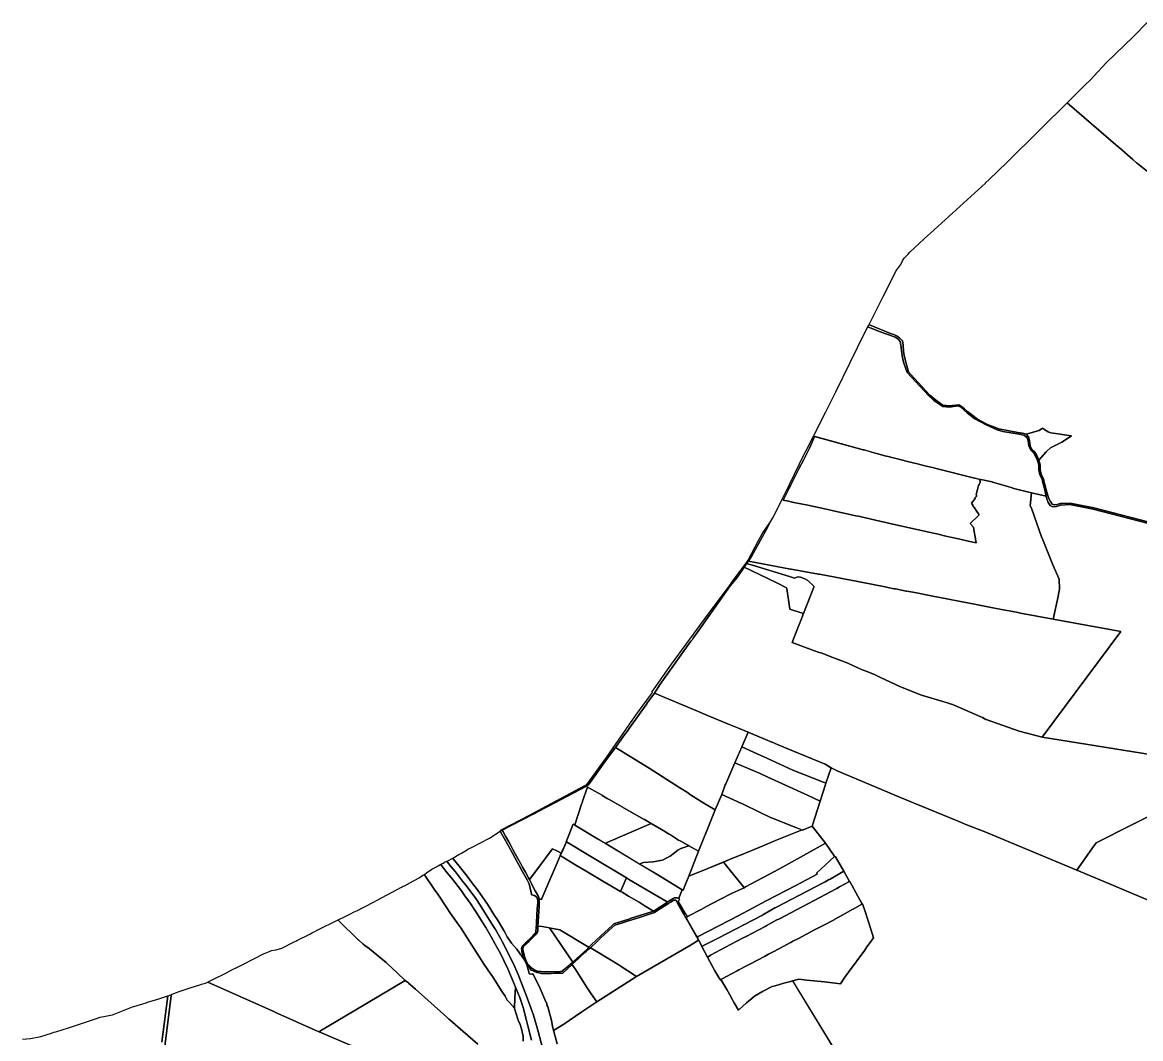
# Model space of a CAD drawing. Header units: metres. Extents: x 3 to 1005126, y 39 to 4383651.
# Drawn here: x 479099 to 482276, y 4372733 to 4375619 of the extents above; entities that cross this region are included whole.
import ezdxf

# ---------------------------------------------------------------- set-up
doc = ezdxf.new("R2010")
doc.units = ezdxf.units.M
doc.header["$MEASUREMENT"] = 0
doc.layers.add('TM_Llucmajor', color=7, linetype='Continuous')

msp = doc.modelspace()

# ---------------------------------------------------------------- linework, layer by layer
at = {"layer": 'TM_Llucmajor', "linetype": 'Continuous', "flags": 128}
for points in [[(482310.5, 4375184.8), (482267.8, 4375218.3), (482267.1, 4375218.8), (482265, 4375220.5), (482254, 4375230), (482215.2, 4375263.6), (482212.4, 4375266), (482067.9, 4375391.2), (482067.9, 4375391.2), (482067.8, 4375391.2), (482097.9, 4375421.1), (482108.8, 4375431.7), (482120.2, 4375442.8), (482132.1, 4375454.7), (482135.7, 4375458.3), (482143.7, 4375466.4), (482178.7, 4375504.9), (482255.8, 4375579.5), (482295.3, 4375619.4)], [(482326.4, 4374192.9), (482143.1, 4374240.3), (482085.5, 4374251.7), (482085, 4374251.8), (482075.8, 4374253.7), (482050.9, 4374252.5), (482047.8, 4374252.3), (482039, 4374249.8), (482030.8, 4374248.6), (482025, 4374251), (482020.2, 4374258), (482014.7, 4374268.5), (482006.3, 4374298.6), (482005.8, 4374300.4), (482002.3, 4374312.3), (482000.1, 4374323.2), (481993.5, 4374335.7), (481990.9, 4374349), (481991.4, 4374362.7), (481987.2, 4374375.9), (482008.1, 4374399.2), (482009.4, 4374400.6), (482009.6, 4374400.9), (482019.9, 4374411), (482052.2, 4374426.5), (482079.7, 4374444.5), (482021.6, 4374453.3), (482019.8, 4374453.9), (482018.9, 4374454.3), (482015.9, 4374455.4), (482014.1, 4374456.4), (481996.7, 4374466.4), (481994.5, 4374464.9), (481988.1, 4374460.4), (481951.2, 4374449.2), (481940.6, 4374452.5), (481940.4, 4374452.5), (481927.2, 4374454.8), (481903, 4374459.1), (481873.5, 4374464.4), (481841.4, 4374476.9), (481813.3, 4374492.6), (481808.9, 4374495.1), (481791.9, 4374508.6), (481785.9, 4374513.5), (481776.3, 4374521.3), (481775.5, 4374522), (481767.8, 4374528.6), (481759.6, 4374533.2), (481732.9, 4374530.3), (481714.7, 4374531.9), (481693.2, 4374546.8), (481677, 4374560.3), (481633.9, 4374607.5), (481632.7, 4374608.9), (481617, 4374626.4), (481614, 4374637.2), (481609.4, 4374653.7), (481608.8, 4374656), (481608.1, 4374658.7), (481604.2, 4374673.4), (481604.2, 4374673.5), (481603.1, 4374685.4), (481601.5, 4374701.8), (481601.5, 4374702.5), (481601.4, 4374703), (481600, 4374714.8), (481591.5, 4374722.9), (481582.8, 4374729), (481574.8, 4374732.3), (481568.8, 4374734.7), (481565.8, 4374736), (481506.3, 4374760.3), (481504.9, 4374760.9), (481515.8, 4374781.9), (481544.3, 4374838.4), (481558.7, 4374867.7), (481581.3, 4374913), (481595.1, 4374932), (481600, 4374941.8), (481605, 4374949.3), (481607.4, 4374952.3), (481615.1, 4374959.7), (481620.3, 4374966.9), (481646.6, 4374990.2), (481662.7, 4375005.8), (481679.6, 4375020.3), (481835.3, 4375162.9), (481835.4, 4375163), (481835.9, 4375163.4), (481846.5, 4375173.1), (481896.3, 4375221.6), (481927.8, 4375252.8), (481957.6, 4375282), (481993.4, 4375317.5), (482067.8, 4375391.2), (482067.9, 4375391.2), (482212.4, 4375266), (482215.2, 4375263.6), (482254, 4375230), (482265, 4375220.5), (482267.1, 4375218.8), (482267.8, 4375218.3), (482310.5, 4375184.8)], [(482324.1, 4374189.3), (482141.9, 4374236.4), (482075.3, 4374249.7), (482048.5, 4374248.2), (482036.9, 4374244.3), (482026.8, 4374243.5), (482019.2, 4374246.6), (482013.7, 4374255.1), (482008.8, 4374269.2), (482002.1, 4374299.5), (481998.4, 4374311.3), (481996.3, 4374321.9), (481989.6, 4374334.4), (481986.9, 4374348.7), (481987.4, 4374362.2), (481983.4, 4374374.4), (481977.6, 4374387.6), (481972.8, 4374396.1), (481965.1, 4374403.1), (481959.1, 4374415.5), (481956.9, 4374430.9), (481954.3, 4374439.4), (481946, 4374445.6), (481936.8, 4374448.4), (481884.6, 4374457), (481869.2, 4374461.7), (481837.2, 4374476.4), (481805.6, 4374493.6), (481783.2, 4374510.3), (481765.2, 4374526.1), (481757, 4374529.8), (481733.6, 4374526.2), (481714, 4374527.8), (481687.9, 4374546.4), (481673.4, 4374559.2), (481613.5, 4374624.8), (481603.1, 4374654.6), (481599.1, 4374671.9), (481595.5, 4374702.2), (481593.1, 4374713.2), (481587.4, 4374719.1), (481579, 4374725.6), (481577.4, 4374726.2), (481536.3, 4374739.9), (481501.7, 4374754.7), (481504, 4374759), (481504.9, 4374760.9), (481506.3, 4374760.3), (481565.8, 4374736), (481568.8, 4374734.7), (481574.8, 4374732.3), (481582.8, 4374729), (481591.5, 4374722.9), (481600, 4374714.8), (481601.4, 4374703), (481601.5, 4374702.5), (481601.5, 4374701.8), (481603.1, 4374685.4), (481604.2, 4374673.5), (481604.2, 4374673.4), (481608.1, 4374658.7), (481608.8, 4374656), (481609.4, 4374653.7), (481614, 4374637.2), (481617, 4374626.4), (481632.7, 4374608.9), (481633.9, 4374607.5), (481677, 4374560.3), (481693.2, 4374546.8), (481714.7, 4374531.9), (481732.9, 4374530.3), (481759.6, 4374533.2), (481767.8, 4374528.6), (481775.5, 4374522), (481776.3, 4374521.3), (481785.9, 4374513.5), (481791.9, 4374508.6), (481808.9, 4374495.1), (481813.3, 4374492.6), (481841.4, 4374476.9), (481873.5, 4374464.4), (481903, 4374459.1), (481927.2, 4374454.8), (481940.4, 4374452.5), (481940.6, 4374452.5), (481951.2, 4374449.2), (481957.7, 4374441.8), (481960.8, 4374431.8), (481963, 4374416.7), (481968.4, 4374405.5), (481975.9, 4374398.6), (481981.2, 4374389.4), (481987.2, 4374375.9), (481991.4, 4374362.7), (481990.9, 4374349), (481993.5, 4374335.7), (482000.1, 4374323.2), (482002.3, 4374312.3), (482005.8, 4374300.4), (482006.3, 4374298.6), (482014.7, 4374268.5), (482020.2, 4374258), (482025, 4374251), (482030.8, 4374248.6), (482039, 4374249.8), (482047.8, 4374252.3), (482050.9, 4374252.5), (482075.8, 4374253.7), (482085, 4374251.8), (482085.5, 4374251.7), (482143.1, 4374240.3), (482326.4, 4374192.9)], [(482356.7, 4373531.5), (481996.8, 4373589), (482219.8, 4373889), (482028.3, 4373923.7), (482042, 4373988.3), (482043.4, 4373995.1), (482046, 4374009.3), (482044.8, 4374037.3), (482026.6, 4374078.9), (481996.2, 4374154.5), (481996, 4374154.9), (481966, 4374239.3), (481962.8, 4374246.5), (481966.3, 4374283.2), (482007.9, 4374273.4), (482008.8, 4374269.2), (482013.7, 4374255.1), (482019.2, 4374246.6), (482026.8, 4374243.5), (482036.9, 4374244.3), (482048.5, 4374248.2), (482075.3, 4374249.7), (482141.9, 4374236.4), (482324.1, 4374189.3)], [(482346.9, 4373388.4), (482149.6, 4373288.5), (482137.7, 4373271.8), (482094.7, 4373211.3), (481832.3, 4373321), (481831.7, 4373321.3), (481779.9, 4373341.3), (481758.1, 4373350.3), (481633.1, 4373401.5), (481567.1, 4373428.6), (481565, 4373429.5), (481414, 4373493), (481396.9, 4373501.6), (481380, 4373511.8), (481327.3, 4373533.8), (481289.9, 4373549.4), (481246.6, 4373567.4), (481229.2, 4373574.7), (481228.8, 4373574.8), (481211, 4373582.2), (481168.3, 4373600), (481161.1, 4373603), (481134.3, 4373614.2), (481105.6, 4373626.1), (481046.2, 4373650.9), (481017.6, 4373662.8), (481017.6, 4373662.8), (480895.3, 4373713.7), (480911.1, 4373739.7), (480998.2, 4373861.2), (481002.8, 4373866.7), (481003.9, 4373868.1), (481005.4, 4373870.2), (481017.2, 4373886.9), (481110.6, 4374018.6), (481130.1, 4374042.2), (481149.8, 4374072.1), (481171.8, 4374061.3), (481242.3, 4374027.1), (481270.4, 4374013.4), (481270.8, 4374010.9), (481279.5, 4373952.1), (481288.2, 4373949.6), (481318.8, 4373940.6), (481310.7, 4373920.4), (481302.3, 4373899.8), (481286, 4373858), (481331.6, 4373841.1), (481333.1, 4373840.5), (481341.9, 4373837.3), (481360.6, 4373830.6), (481366.8, 4373828.3), (481371.2, 4373827.4), (481374.9, 4373826), (481401.6, 4373815.5), (481439.6, 4373800.7), (481446.4, 4373797.8), (481472.8, 4373786.3), (481481.8, 4373782.3), (481483.5, 4373781.6), (481501, 4373774.5), (481522.3, 4373765.9), (481524.5, 4373765), (481537.7, 4373758.7), (481593.7, 4373732.1), (481598.8, 4373730), (481653.6, 4373707.9), (481730.5, 4373685.3), (481732.8, 4373684.6), (481735.2, 4373683.9), (481739.1, 4373682.5), (481746.6, 4373679.9), (481822.4, 4373646.5), (481827.1, 4373644.4), (481836.9, 4373639.2), (481837.4, 4373638.9), (481931.4, 4373605.6), (481996.8, 4373589), (482356.7, 4373531.5)], [(481434.6, 4372655.7), (481287.8, 4372896.6), (481305.3, 4372901.4), (481327.8, 4372899), (481348.6, 4372896.6), (481378.6, 4372893.6), (481400.5, 4372891.1), (481401.3, 4372891), (481416.2, 4372889.1), (481423.3, 4372888.1), (481434.4, 4372904.7), (481446.8, 4372921.5), (481492.4, 4372984), (481498.9, 4372992.9), (481508.4, 4373005.9), (481517.6, 4373018.8), (481509.7, 4373043.3), (481493.6, 4373094), (481486, 4373115.4), (481484.4, 4373114.4), (481484.4, 4373114.4), (481483.9, 4373116.1), (481449.8, 4373178.5), (481449.4, 4373179.3), (481433.6, 4373208.6), (481409.1, 4373249.1), (481406.9, 4373249.7), (481405.6, 4373251.7), (481381.3, 4373287.6), (481342.9, 4373335.9), (481365.6, 4373407.1), (481380.6, 4373454.1), (481382, 4373458.5), (481396.9, 4373501.6), (481414, 4373493), (481565, 4373429.5), (481567.1, 4373428.6), (481633.1, 4373401.5), (481758.1, 4373350.3), (481779.9, 4373341.3), (481831.7, 4373321.3), (481832.3, 4373321), (482094.7, 4373211.3), (482199, 4373167.3), (482199.1, 4373167.3), (482230.6, 4373154), (482450.1, 4373061.3)], [(482450.1, 4373061.3), (482230.6, 4373154), (482199.1, 4373167.3), (482199, 4373167.3), (482094.7, 4373211.3), (482137.7, 4373271.8), (482149.6, 4373288.5), (482346.9, 4373388.4)], [(480546, 4372728), (480535, 4372769.1), (480531.6, 4372784.1), (480521.9, 4372821.1), (480511.3, 4372852.7), (480508.9, 4372858.4), (480503.4, 4372872), (480500.6, 4372878.9), (480497.9, 4372885.5), (480489.3, 4372906.5), (480478.1, 4372930.9), (480467.4, 4372954.3), (480457.2, 4372974.7), (480450.4, 4372987.2), (480442.9, 4373001), (480430.4, 4373023.9), (480416.1, 4373048.4), (480407.6, 4373061.9), (480393.7, 4373084.2), (480386.3, 4373094.6), (480370.2, 4373119.6), (480369, 4373121.4), (480362.6, 4373129.8), (480357.6, 4373136.4), (480356.6, 4373138), (480347, 4373152.7), (480328.3, 4373176.7), (480317.6, 4373190.3), (480306.4, 4373203.9), (480302.5, 4373208.7), (480296.4, 4373216.1), (480290, 4373224.5), (480288.3, 4373227), (480287.8, 4373227.7), (480292.8, 4373230.5), (480297.6, 4373233.2), (480298.2, 4373233.5), (480305.1, 4373236.4), (480305.4, 4373236.6), (480307, 4373234.2), (480317.8, 4373220.8), (480329.5, 4373206.3), (480349.7, 4373180.1), (480359.8, 4373167.1), (480387.3, 4373130.4), (480389.1, 4373127.7), (480399.7, 4373111.4), (480412.5, 4373091.6), (480436.2, 4373053.9), (480443, 4373043), (480459.1, 4373014.2), (480462.1, 4373008.4), (480493.6, 4372946.7), (480507.6, 4372915), (480524, 4372873.3), (480531, 4372856), (480551.1, 4372798.9), (480563.7, 4372757.1), (480586.6, 4372670.2)], [(480586.6, 4372670.2), (480563.7, 4372757.1), (480551.1, 4372798.9), (480531, 4372856), (480524, 4372873.3), (480507.6, 4372915), (480493.6, 4372946.7), (480462.1, 4373008.4), (480459.1, 4373014.2), (480443, 4373043), (480436.2, 4373053.9), (480412.5, 4373091.6), (480399.7, 4373111.4), (480389.1, 4373127.7), (480387.3, 4373130.4), (480359.8, 4373167.1), (480349.7, 4373180.1), (480329.5, 4373206.3), (480317.8, 4373220.8), (480307, 4373234.2), (480307, 4373234.2), (480305.4, 4373236.6), (480306.7, 4373237.1), (480308, 4373237.7), (480321.8, 4373245.6), (480323.3, 4373243.3), (480340.4, 4373222.1), (480355, 4373203.9), (480362.8, 4373193.8), (480375.6, 4373177.2), (480391.9, 4373155.1), (480420.8, 4373114.2), (480440.9, 4373082.4), (480448.8, 4373069.8), (480467, 4373039.3), (480470.6, 4373033.1), (480476.7, 4373021.6), (480488.7, 4373004.2), (480504, 4372987.1), (480510.4, 4372976.9), (480513.1, 4372972.6), (480516.3, 4372969.9), (480522.7, 4372960.2), (480531.3, 4372944.6), (480534.6, 4372937), (480536.2, 4372928.2), (480538.5, 4372921.9), (480538.7, 4372916.5), (480547.1, 4372915.4), (480550.4, 4372915.3), (480570.3, 4372875.3), (480586.9, 4372837.5), (480588, 4372834.9), (480589, 4372830.4), (480590.5, 4372826), (480592.4, 4372822.9), (480594, 4372816.5), (480602.4, 4372784), (480605.6, 4372767.6), (480607.9, 4372755.6), (480609.9, 4372748.6), (480618.7, 4372718)], [(480393.3, 4372716.7), (480336.1, 4372766.5), (480313.3, 4372786.4), (480311.1, 4372788.3), (480305.5, 4372793.3), (480269.3, 4372825.6), (480215.7, 4372873.4), (480201, 4372886.5), (480197.4, 4372889.4), (480195.8, 4372890.7), (480190.8, 4372894.9), (480186.9, 4372898), (480163.7, 4372919.6), (480136.7, 4372944.7), (480133.7, 4372947.5), (480133.3, 4372947.8), (480132.5, 4372948.5), (480085.4, 4372987.3), (480084.7, 4372987.9), (480084.2, 4372988.4), (480072.1, 4372997.6), (480067.8, 4373000.9), (480054, 4373013.2), (480053.6, 4373013.5), (479998.4, 4373067.4), (479997.6, 4373068.3), (479997.6, 4373068.3), (479996.1, 4373070.1), (480015.9, 4373079.9), (480031.5, 4373087.3), (480042, 4373092.3), (480051.1, 4373096.6), (480054.9, 4373098.4), (480056.3, 4373099.3), (480056.6, 4373099.5), (480058.5, 4373100.7), (480060.1, 4373101.5), (480071.2, 4373107.2), (480071.6, 4373106.6), (480099, 4373121.2), (480105.6, 4373124.7), (480177.9, 4373163.4), (480181.2, 4373165.5), (480184.6, 4373167), (480210.7, 4373181), (480214.1, 4373182.9), (480226.4, 4373189.4), (480236.8, 4373196.9), (480240.2, 4373198.1), (480241.3, 4373199), (480242.1, 4373197.9), (480269.6, 4373157.4), (480279.2, 4373143.3), (480303.1, 4373107), (480315.4, 4373088.4), (480339.7, 4373055), (480345, 4373047.7), (480369.7, 4373008.8), (480411.2, 4372943.5), (480436.7, 4372906.3), (480462.3, 4372865.9), (480470.8, 4372853.1), (480476.9, 4372842), (480483.1, 4372835.1), (480497.4, 4372819.2), (480497.5, 4372819.9), (480497.8, 4372818.8), (480498.7, 4372815.4), (480501.3, 4372805.6), (480508.3, 4372785.3), (480513.5, 4372773), (480516.8, 4372763.1), (480517.6, 4372760.4), (480520.5, 4372747.4), (480521.6, 4372740.6), (480521.7, 4372740.2), (480522.2, 4372732.8), (480522, 4372725.5)], [(480618.7, 4372718), (480609.9, 4372748.6), (480607.9, 4372755.6), (480637.3, 4372773.6), (480645.7, 4372779.3), (480653.1, 4372784.3), (480689, 4372808.5), (480730.9, 4372836.8), (480731.8, 4372837.3), (480843.9, 4372909), (480993.2, 4372995), (480994.8, 4372995.9), (481017.3, 4373010.2), (481020.7, 4373012.3), (481028.7, 4372996.1), (481045.8, 4372964.3), (481066.5, 4372924.9), (481080.9, 4372901.1), (481081.7, 4372899.5), (481081.8, 4372899.5), (481084, 4372900.8), (481084, 4372900.8), (481100.3, 4372872.2), (481112.6, 4372850.1), (481112.9, 4372849.8), (481122, 4372834.2), (481133.9, 4372813.5), (481134.9, 4372814.4), (481157, 4372833.9), (481171.3, 4372846.4), (481179.5, 4372853.6), (481201.9, 4372866.3), (481229.4, 4372880.7), (481237.7, 4372883), (481262.7, 4372889.7), (481285.7, 4372896), (481287.5, 4372897), (481434.6, 4372655.7)], [(479495.2, 4372642.9), (479522, 4372854.1), (479522.4, 4372856.6), (479522.3, 4372856.7), (479522.5, 4372857.5), (479522.6, 4372857.6), (479529.8, 4372860.5), (479544.8, 4372866.5), (479575.8, 4372876.5), (479606.1, 4372886.2), (479608.3, 4372886.9), (479619.1, 4372890.6), (479625.9, 4372893.1), (479815.2, 4372808.7), (479816.4, 4372808.2), (479940, 4372753), (479942.2, 4372752.2), (480095.2, 4372686.1)], [(480095.2, 4372686.1), (479942.2, 4372752.2), (479944.7, 4372754.2), (480042, 4372812), (480186.9, 4372898), (480190.8, 4372894.9), (480195.8, 4372890.7), (480197.4, 4372889.4), (480201, 4372886.5), (480215.7, 4372873.4), (480269.3, 4372825.6), (480305.5, 4372793.3), (480311.1, 4372788.3), (480313.3, 4372786.4), (480336.1, 4372766.5), (480393.3, 4372716.7)], [(479099.2, 4372730.8), (479122.6, 4372733.3), (479151.5, 4372739.1), (479182.2, 4372748.5), (479189, 4372750.7), (479194, 4372751.8), (479194.2, 4372751.9), (479230.3, 4372763.6), (479307.1, 4372788.5), (479319.8, 4372793.2), (479355.2, 4372800.2), (479411.8, 4372823.1), (479415.5, 4372824.2), (479451, 4372834.5), (479454.5, 4372835.8), (479484.5, 4372844.6), (479512.1, 4372854.3), (479495.7, 4372722.8)], [(479495.7, 4372722.8), (479512.1, 4372854.3), (479513.2, 4372854.6), (479513.2, 4372854.6), (479522.5, 4372857.5), (479522.3, 4372856.7), (479522.4, 4372856.6), (479522, 4372854.1), (479495.2, 4372642.9)], [(480522, 4372725.5), (480522.2, 4372732.8), (480521.7, 4372740.2), (480521.6, 4372740.6), (480520.5, 4372747.4), (480517.6, 4372760.4), (480516.8, 4372763.1), (480513.5, 4372773), (480508.3, 4372785.3), (480501.3, 4372805.6), (480498.7, 4372815.4), (480497.8, 4372818.8), (480497.8, 4372818.8), (480497.5, 4372819.9), (480498.6, 4372847.1), (480498.7, 4372848.6), (480500.6, 4372878.9), (480503.4, 4372872), (480508.9, 4372858.4), (480511.3, 4372852.7), (480521.9, 4372821.1), (480531.6, 4372784.1), (480535, 4372769.1), (480546, 4372728)]]:
    msp.add_lwpolyline(points, dxfattribs=at)
for points in [[(481884.6, 4374457), (481936.8, 4374448.4), (481946, 4374445.6), (481954.3, 4374439.4), (481956.9, 4374430.9), (481959.1, 4374415.5), (481965.1, 4374403.1), (481972.8, 4374396.1), (481977.6, 4374387.6), (481983.4, 4374374.4), (481987.4, 4374362.2), (481986.9, 4374348.7), (481989.6, 4374334.4), (481996.3, 4374321.9), (481998.4, 4374311.3), (482002.1, 4374299.5), (482007.9, 4374273.4), (481966.3, 4374283.2), (481912.5, 4374296.7), (481912, 4374296.8), (481855.5, 4374313.7), (481854.1, 4374314), (481822.1, 4374320.6), (481821.9, 4374320.7), (481819.9, 4374321.1), (481805.2, 4374324.6), (481804.7, 4374324.8), (481695.7, 4374351.8), (481684.6, 4374354.6), (481667.5, 4374358.8), (481667, 4374358.9), (481638.8, 4374366), (481629.3, 4374368.4), (481626.8, 4374369), (481614.2, 4374372.2), (481582, 4374380.4), (481565.3, 4374384.6), (481563.4, 4374385.1), (481554.6, 4374387.1), (481553, 4374387.6), (481508.7, 4374399.7), (481491.3, 4374404.7), (481488.4, 4374405.4), (481347.7, 4374443.5), (481346.7, 4374443.8), (481349.6, 4374449.4), (481382.4, 4374513.2), (481410, 4374569.5), (481491.8, 4374736.1), (481501.7, 4374754.7), (481536.3, 4374739.9), (481577.4, 4374726.2), (481579, 4374725.6), (481587.4, 4374719.1), (481593.1, 4374713.2), (481595.5, 4374702.2), (481599.1, 4374671.9), (481603.1, 4374654.6), (481613.5, 4374624.8), (481673.4, 4374559.2), (481687.9, 4374546.4), (481714, 4374527.8), (481733.6, 4374526.2), (481757, 4374529.8), (481765.2, 4374526.1), (481783.2, 4374510.3), (481805.6, 4374493.6), (481837.2, 4374476.4), (481869.2, 4374461.7), (481884.6, 4374457)], [(481319.6, 4374377.9), (481305.4, 4374351.3), (481281.5, 4374303.9), (481279, 4374299.1), (481274.6, 4374290.4), (481261.4, 4374263.9), (481260.5, 4374262.2), (481275.9, 4374259), (481290.9, 4374255.9), (481330.4, 4374247.6), (481387.8, 4374235.6), (481403.3, 4374232.3), (481450.1, 4374221.9), (481467.1, 4374218), (481474.9, 4374216.3), (481510.7, 4374208.2), (481580.9, 4374192.4), (481662.6, 4374174.1), (481670.2, 4374172.4), (481697.6, 4374166.1), (481723.2, 4374160.2), (481759.3, 4374152), (481786.5, 4374145.9), (481809.1, 4374140.8), (481808.1, 4374146.9), (481801.9, 4374184.7), (481801.8, 4374185.4), (481792.4, 4374195.9), (481813.9, 4374216.4), (481817.9, 4374220.3), (481808.9, 4374233.1), (481804.1, 4374240), (481800, 4374246), (481800, 4374247.8), (481796.3, 4374253.4), (481805.9, 4374266.5), (481805.4, 4374268.9), (481808.2, 4374271.2), (481809.7, 4374272.5), (481810.4, 4374274.9), (481809.7, 4374276.6), (481808.8, 4374278.5), (481813.2, 4374292.7), (481815.5, 4374304.1), (481817.3, 4374306.4), (481819.1, 4374310.3), (481820.1, 4374312.4), (481820.1, 4374313.8), (481820, 4374320.8), (481820, 4374321.1), (481821.9, 4374320.7), (481822.1, 4374320.6), (481854.1, 4374314), (481855.5, 4374313.7), (481912, 4374296.8), (481912.5, 4374296.7), (481966.3, 4374283.2), (481962.8, 4374246.5), (481966, 4374239.3), (481996, 4374154.9), (481996.2, 4374154.5), (482026.6, 4374078.9), (482044.8, 4374037.3), (482046, 4374009.3), (482043.4, 4373995.1), (482042, 4373988.3), (482028.3, 4373923.7), (481935.1, 4373941.6), (481923.7, 4373943.8), (481880.9, 4373952), (481861.1, 4373955.8), (481809.1, 4373965.8), (481681, 4373990.5), (481634.5, 4373999.5), (481612, 4374003.9), (481610.5, 4374004), (481580.2, 4374009.9), (481576.1, 4374010.6), (481558.1, 4374014.1), (481550.7, 4374015.5), (481482.4, 4374029.1), (481477.2, 4374030.1), (481363.8, 4374051.5), (481361, 4374052.1), (481283.9, 4374066), (481281.9, 4374066.4), (481162.5, 4374089.2), (481171.9, 4374104.2), (481215.2, 4374182.4), (481222.2, 4374196.5), (481222.8, 4374197.4), (481231.1, 4374212.1), (481237.1, 4374222.7), (481257.9, 4374265.1), (481278.5, 4374307), (481321.4, 4374394.3), (481325, 4374401.5), (481346.7, 4374443.8), (481347.7, 4374443.5), (481349.4, 4374443.1), (481348.5, 4374440.9), (481343.2, 4374426.8), (481335.8, 4374409.9), (481319.6, 4374377.9)], [(481319.6, 4374377.9), (481335.8, 4374409.9), (481343.2, 4374426.8), (481348.5, 4374440.9), (481349.4, 4374443.1), (481488.4, 4374405.4), (481491.3, 4374404.7), (481507.5, 4374400.1), (481508.7, 4374399.7), (481553, 4374387.6), (481554.6, 4374387.1), (481563.4, 4374385.1), (481565.3, 4374384.6), (481582, 4374380.4), (481614.2, 4374372.2), (481626.8, 4374369), (481629.3, 4374368.4), (481638.8, 4374366), (481667, 4374358.9), (481667.5, 4374358.8), (481684.6, 4374354.6), (481695.7, 4374351.8), (481804.7, 4374324.8), (481805.2, 4374324.6), (481806.4, 4374324.4), (481819.9, 4374321.1), (481820, 4374321.1), (481820, 4374320.8), (481820.1, 4374313.8), (481820.1, 4374312.4), (481819.1, 4374310.3), (481817.3, 4374306.4), (481815.5, 4374304.1), (481813.2, 4374292.7), (481808.8, 4374278.5), (481809.7, 4374276.6), (481810.4, 4374274.9), (481809.7, 4374272.5), (481808.2, 4374271.2), (481805.4, 4374268.9), (481805.9, 4374266.5), (481796.3, 4374253.4), (481800, 4374247.8), (481800, 4374246), (481804.1, 4374240), (481808.9, 4374233.1), (481817.9, 4374220.3), (481813.9, 4374216.4), (481792.4, 4374195.9), (481801.8, 4374185.4), (481801.9, 4374184.7), (481808.1, 4374146.9), (481809.1, 4374140.8), (481786.5, 4374145.9), (481759.3, 4374152), (481723.2, 4374160.2), (481697.6, 4374166.1), (481670.2, 4374172.4), (481662.6, 4374174.1), (481580.9, 4374192.4), (481510.7, 4374208.2), (481474.9, 4374216.3), (481467.1, 4374218), (481450.1, 4374221.9), (481403.3, 4374232.3), (481387.8, 4374235.6), (481330.4, 4374247.6), (481290.9, 4374255.9), (481275.9, 4374259), (481260.5, 4374262.2), (481261.4, 4374263.9), (481274.6, 4374290.4), (481279, 4374299.1), (481281.5, 4374303.9), (481305.4, 4374351.3), (481319.6, 4374377.9)], [(481957.7, 4374441.8), (481951.2, 4374449.2), (481988.1, 4374460.4), (481994.5, 4374464.9), (481996.7, 4374466.4), (482014.1, 4374456.4), (482015.9, 4374455.4), (482018.9, 4374454.3), (482019.8, 4374453.9), (482021.6, 4374453.3), (482079.7, 4374444.5), (482052.2, 4374426.5), (482019.9, 4374411), (482009.6, 4374400.9), (482009.4, 4374400.6), (482008.1, 4374399.2), (481987.2, 4374375.9), (481981.2, 4374389.4), (481975.9, 4374398.6), (481968.4, 4374405.5), (481963, 4374416.7), (481960.8, 4374431.8), (481957.7, 4374441.8)], [(480460.3, 4373323.7), (480459.5, 4373325.4), (480541.8, 4373368.5), (480550.8, 4373373.4), (480697.4, 4373451.7), (480704, 4373455.2), (480753.3, 4373523.5), (480759, 4373531.4), (480842.6, 4373651.5), (480883.9, 4373708.1), (480889.7, 4373716), (480888.3, 4373716.6), (480888, 4373716.7), (480943.3, 4373796.1), (481047.6, 4373938.3), (481109.9, 4374022.1), (481112.5, 4374025.9), (481157.7, 4374086.5), (481161.7, 4374091.8), (481163.6, 4374095.4), (481190.2, 4374145.7), (481201.4, 4374166.5), (481215.6, 4374186.9), (481222.2, 4374196.5), (481215.2, 4374182.4), (481171.9, 4374104.2), (481162.5, 4374089.2), (481156.5, 4374082.3), (481149.8, 4374072.1), (481130.1, 4374042.2), (481110.6, 4374018.6), (481017.2, 4373886.9), (481005.4, 4373870.2), (481003.9, 4373868.1), (481002.8, 4373866.7), (480998.2, 4373861.2), (480911.1, 4373739.7), (480895.3, 4373713.7), (480873.4, 4373684.3), (480873, 4373683.7), (480824.9, 4373616.6), (480823.3, 4373614), (480821, 4373610.5), (480820.2, 4373609.2), (480806.8, 4373591.8), (480784, 4373559.6), (480782.7, 4373557.7), (480779.9, 4373553.2), (480756.1, 4373521.4), (480754.3, 4373519), (480709.6, 4373456.8), (480701.6, 4373449.9), (480594.2, 4373393.2), (480559.3, 4373374.8), (480554.1, 4373372), (480550.6, 4373370.3), (480460.3, 4373323.7)], [(481159, 4374081.5), (481156.5, 4374082.3), (481162.5, 4374089.2), (481281.9, 4374066.4), (481283.9, 4374066), (481361, 4374052.1), (481363.8, 4374051.5), (481477.2, 4374030.1), (481482.4, 4374029.1), (481550.7, 4374015.5), (481558.1, 4374014.1), (481576.1, 4374010.6), (481580.2, 4374009.9), (481610.5, 4374004), (481612, 4374003.9), (481634.5, 4373999.5), (481681, 4373990.5), (481809.1, 4373965.8), (481861.1, 4373955.8), (481880.9, 4373952), (481923.7, 4373943.8), (481935.1, 4373941.6), (482028.3, 4373923.7), (482219.8, 4373889), (481996.8, 4373589), (481931.4, 4373605.6), (481837.4, 4373638.9), (481836.9, 4373639.2), (481827.1, 4373644.4), (481822.4, 4373646.5), (481746.6, 4373679.9), (481739.1, 4373682.5), (481735.2, 4373683.9), (481732.8, 4373684.6), (481730.5, 4373685.3), (481653.6, 4373707.9), (481598.8, 4373730), (481593.7, 4373732.1), (481537.7, 4373758.7), (481524.5, 4373765), (481522.3, 4373765.9), (481501, 4373774.5), (481483.5, 4373781.6), (481481.8, 4373782.3), (481472.8, 4373786.3), (481446.4, 4373797.8), (481439.6, 4373800.7), (481401.6, 4373815.5), (481374.9, 4373826), (481371.2, 4373827.4), (481366.8, 4373828.3), (481360.6, 4373830.6), (481341.9, 4373837.3), (481333.1, 4373840.5), (481331.6, 4373841.1), (481286, 4373858), (481302.3, 4373899.8), (481310.7, 4373920.4), (481318.8, 4373940.6), (481347.8, 4374015.1), (481348.6, 4374017.1), (481330.7, 4374034.1), (481322.1, 4374038.7), (481309.9, 4374043.5), (481302.7, 4374044.3), (481293.4, 4374041), (481281.9, 4374044.5), (481278.8, 4374045.4), (481173.2, 4374077.2), (481159, 4374081.5)], [(481171.8, 4374061.3), (481149.8, 4374072.1), (481156.5, 4374082.3), (481159, 4374081.5), (481173.2, 4374077.2), (481278.8, 4374045.4), (481281.9, 4374044.5), (481293.4, 4374041), (481302.7, 4374044.3), (481309.9, 4374043.5), (481322.1, 4374038.7), (481330.7, 4374034.1), (481348.6, 4374017.1), (481347.8, 4374015.1), (481318.8, 4373940.6), (481288.2, 4373949.6), (481279.5, 4373952.1), (481270.8, 4374010.9), (481270.4, 4374013.4), (481242.3, 4374027.1), (481171.8, 4374061.3)], [(480880.1, 4373500.6), (480784, 4373559.6), (480806.8, 4373591.8), (480820.2, 4373609.2), (480821, 4373610.5), (480823.3, 4373614), (480824.9, 4373616.6), (480873, 4373683.7), (480873.4, 4373684.3), (480895.3, 4373713.7), (481017.6, 4373662.8), (481046.2, 4373650.9), (481105.6, 4373626.1), (481134.3, 4373614.2), (481161.1, 4373603), (481143.8, 4373561.7), (481143.5, 4373561.1), (481123.1, 4373516.4), (481097.5, 4373456.5), (481096.3, 4373453.8), (481086.9, 4373426), (481067.5, 4373382.4), (481035.8, 4373401.8), (481012.9, 4373415.9), (480997.9, 4373425.4), (480988.7, 4373431.3), (480967.2, 4373445), (480880.1, 4373500.6)], [(481176.4, 4373546.6), (481143.8, 4373561.7), (481161.1, 4373603), (481168.3, 4373600), (481211, 4373582.2), (481228.8, 4373574.8), (481229.2, 4373574.7), (481246.6, 4373567.4), (481289.9, 4373549.4), (481327.3, 4373533.8), (481380, 4373511.8), (481396.9, 4373501.6), (481382, 4373458.5), (481377, 4373460.5), (481288.7, 4373495.3), (481214.4, 4373529), (481176.4, 4373546.6)], [(480704.8, 4373446.7), (480701.6, 4373449.9), (480709.6, 4373456.8), (480754.3, 4373519), (480756.1, 4373521.4), (480779.9, 4373553.2), (480782.7, 4373557.7), (480784, 4373559.6), (480880.1, 4373500.6), (480967.2, 4373445), (480988.7, 4373431.3), (480997.9, 4373425.4), (481012.9, 4373415.9), (481035.8, 4373401.8), (481067.5, 4373382.4), (481044.9, 4373326), (481020.3, 4373264.8), (480992.4, 4373280.1), (480989.6, 4373281.8), (480974.8, 4373290.2), (480968.2, 4373294), (480963.4, 4373296.8), (480940.4, 4373311.2), (480937, 4373313.3), (480933.9, 4373315.3), (480933.4, 4373315.6), (480926, 4373320), (480885.5, 4373344.1), (480866.8, 4373354.9), (480865.8, 4373355.5), (480837.7, 4373371.2), (480829.2, 4373376), (480804.2, 4373389.9), (480802.9, 4373390.7), (480766.5, 4373411.4), (480760.8, 4373414.7), (480756, 4373417.7), (480746.6, 4373423.6), (480746.2, 4373423.9), (480704.8, 4373446.7)], [(481195.7, 4373485.4), (481123.1, 4373516.4), (481143.5, 4373561.1), (481143.8, 4373561.7), (481176.4, 4373546.6), (481214.4, 4373529), (481288.7, 4373495.3), (481377, 4373460.5), (481382, 4373458.5), (481380.6, 4373454.1), (481365.6, 4373407.1), (481329.6, 4373423.8), (481321.4, 4373427.6), (481267.3, 4373452.4), (481217.1, 4373475.6), (481195.7, 4373485.4)], [(481142.2, 4373400.9), (481086.9, 4373426), (481096.3, 4373453.8), (481097.5, 4373456.5), (481123.1, 4373516.4), (481195.7, 4373485.4), (481217.1, 4373475.6), (481267.3, 4373452.4), (481321.4, 4373427.6), (481329.6, 4373423.8), (481365.6, 4373407.1), (481342.9, 4373335.9), (481315.4, 4373325.2), (481292, 4373334.4), (481231.9, 4373357.9), (481224.9, 4373360.9), (481193.7, 4373376), (481147.2, 4373398.6), (481142.9, 4373400.6), (481142.2, 4373400.9)], [(480644.8, 4373291.3), (480630.5, 4373259), (480630.1, 4373259.2), (480617.6, 4373265.6), (480605.3, 4373271.8), (480602.2, 4373267.7), (480601.6, 4373266.9), (480566.5, 4373219.8), (480540.2, 4373184.5), (480539.9, 4373184.2), (480537.2, 4373189), (480528.4, 4373205.3), (480520.4, 4373220.1), (480515.5, 4373229.4), (480507.2, 4373244.3), (480499.8, 4373257.2), (480492.9, 4373269.7), (480489.8, 4373275.7), (480485.6, 4373282.9), (480481, 4373291.2), (480472, 4373307.3), (480465, 4373319.7), (480462.1, 4373324.6), (480550.6, 4373370.3), (480554.1, 4373372), (480559.3, 4373374.8), (480594.2, 4373393.2), (480701.6, 4373449.9), (480704.8, 4373446.7), (480691, 4373407.3), (480690.2, 4373404.8), (480689.6, 4373403.1), (480689.4, 4373402.6), (480688, 4373398.3), (480668.4, 4373339.5), (480664.2, 4373342), (480644.7, 4373291.4), (480644.8, 4373291.3)], [(480756.4, 4373287.4), (480755.5, 4373287), (480733, 4373300.6), (480668.9, 4373339.2), (480668.4, 4373339.5), (480688, 4373398.3), (480689.4, 4373402.6), (480689.6, 4373403.1), (480690.2, 4373404.8), (480691, 4373407.3), (480704.8, 4373446.7), (480746.2, 4373423.9), (480746.6, 4373423.6), (480756, 4373417.7), (480760.8, 4373414.7), (480766.5, 4373411.4), (480802.9, 4373390.7), (480804.2, 4373389.9), (480829.2, 4373376), (480837.7, 4373371.2), (480865.8, 4373355.5), (480866.8, 4373354.9), (480885.5, 4373344.1), (480756.4, 4373287.4)], [(480992.7, 4373193.8), (481020.3, 4373264.8), (481044.9, 4373326), (481067.5, 4373382.4), (481086.9, 4373426), (481142.2, 4373400.9), (481142.9, 4373400.6), (481147.2, 4373398.6), (481193.7, 4373376), (481224.9, 4373360.9), (481231.9, 4373357.9), (481292, 4373334.4), (481314.6, 4373325.6), (481238.8, 4373295), (481205.8, 4373281.3), (481139.7, 4373253.7), (481138.8, 4373253.3), (481108.4, 4373241.5), (481046.8, 4373216), (480992.7, 4373193.8)], [(480668.4, 4373339.5), (480668.9, 4373339.2), (480733, 4373300.6), (480757.7, 4373285.7), (480904.2, 4373197.5), (480973.8, 4373155.6), (480963.9, 4373132), (480963.6, 4373131.7), (480963.3, 4373131.5), (480962.9, 4373131.4), (480962.5, 4373131.5), (480960.8, 4373132.1), (480960.7, 4373132.2), (480959, 4373132.6), (480957.2, 4373132.8), (480955.4, 4373132.9), (480953.6, 4373132.7), (480951.8, 4373132.3), (480950.1, 4373131.8), (480948.4, 4373131), (480932.8, 4373121.3), (480932.3, 4373121.1), (480931.8, 4373121), (480931.5, 4373121.1), (480931.3, 4373121.1), (480930.8, 4373121.3), (480874.7, 4373153.9), (480823.8, 4373184.1), (480815.4, 4373189.1), (480714.6, 4373249.5), (480644.8, 4373291.3), (480644.7, 4373291.4), (480664.2, 4373342), (480668.4, 4373339.5)], [(480756.4, 4373287.4), (480885.5, 4373344.1), (480926, 4373320), (480933.4, 4373315.6), (480933.9, 4373315.3), (480937, 4373313.3), (480940.4, 4373311.2), (480963.4, 4373296.8), (480968.2, 4373294), (480974.8, 4373290.2), (480989.6, 4373281.8), (480992.4, 4373280.1), (480970.2, 4373272.5), (480961.9, 4373267.7), (480952.2, 4373260.1), (480940, 4373250.5), (480930.7, 4373245.7), (480918.3, 4373239.2), (480891.7, 4373235.1), (480864.1, 4373233.2), (480857.9, 4373230.6), (480854.2, 4373229.1), (480852.7, 4373228.5), (480757.7, 4373285.7), (480755.5, 4373287), (480756.4, 4373287.4)], [(481091.8, 4373233.1), (481090.9, 4373234.3), (481108.4, 4373241.5), (481138.8, 4373253.3), (481139.7, 4373253.7), (481205.8, 4373281.3), (481238.8, 4373295), (481314.6, 4373325.6), (481315.4, 4373325.2), (481342.9, 4373335.9), (481381.3, 4373287.6), (481326.9, 4373257.3), (481267.7, 4373224.3), (481236, 4373207.3), (481153.9, 4373163.5), (481149.8, 4373161.3), (481148.1, 4373163.4), (481107.5, 4373213.7), (481091.8, 4373233.1)], [(480560.4, 4373134.8), (480561.8, 4373131.7), (480562.8, 4373128.4), (480563.7, 4373123.8), (480563.5, 4373118), (480562.3, 4373101.7), (480561.2, 4373083), (480560, 4373062.6), (480559.1, 4373043.9), (480558.4, 4373040.3), (480557.6, 4373036.5), (480557.6, 4373036.4), (480556.9, 4373033.7), (480555.8, 4373031.8), (480552.8, 4373028.6), (480550.4, 4373026), (480543.9, 4373019), (480531.8, 4373007.8), (480524.6, 4373001), (480519.7, 4372996.3), (480518.1, 4372992.5), (480517.7, 4372988.7), (480517.9, 4372983), (480518.2, 4372979.7), (480518.5, 4372977.9), (480518.8, 4372976.8), (480520, 4372970.7), (480521.1, 4372967.2), (480521.3, 4372966.1), (480522.6, 4372960.3), (480516.3, 4372969.9), (480513.1, 4372972.6), (480510.4, 4372976.9), (480504, 4372987.1), (480488.7, 4373004.2), (480476.7, 4373021.6), (480470.6, 4373033.1), (480467, 4373039.3), (480448.8, 4373069.8), (480440.9, 4373082.4), (480420.8, 4373114.2), (480391.9, 4373155.1), (480375.6, 4373177.2), (480362.8, 4373193.8), (480355, 4373203.9), (480340.4, 4373222.1), (480323.3, 4373243.3), (480321.8, 4373245.6), (480339.4, 4373255.7), (480346.5, 4373259.8), (480346.5, 4373259.8), (480361.5, 4373268.4), (480365.2, 4373270.4), (480375.7, 4373275.8), (480426.4, 4373302.3), (480456.3, 4373321.8), (480456.5, 4373321.5), (480465.3, 4373307.2), (480481, 4373278.2), (480491.4, 4373259.7), (480505.9, 4373232.9), (480515.1, 4373216), (480515.5, 4373215.3), (480533.3, 4373183.3), (480538.3, 4373174.2), (480539.3, 4373172.4), (480545.8, 4373142.7), (480546.2, 4373141), (480554.2, 4373139.1), (480558.4, 4373136.5), (480560.3, 4373135.2), (480560.4, 4373134.9), (480560.4, 4373134.8)], [(480930, 4373119.1), (480932.1, 4373120.7), (480932.8, 4373121.3), (480948.4, 4373131), (480950.1, 4373131.8), (480951.8, 4373132.3), (480953.6, 4373132.7), (480955.4, 4373132.9), (480957.2, 4373132.8), (480959, 4373132.6), (480960.7, 4373132.2), (480960.8, 4373132.1), (480962.5, 4373131.5), (480962.7, 4373131.4), (480964.1, 4373130.6), (480965.2, 4373129.9), (480966.3, 4373129.1), (480966.2, 4373128.8), (480963.7, 4373122.8), (480963.3, 4373121.7), (480962, 4373123.1), (480961.9, 4373123.2), (480963.1, 4373120.2), (480964.1, 4373118.6), (480967.8, 4373112.6), (480981.8, 4373089.7), (480983.2, 4373087.4), (480983.4, 4373086.5), (480984.5, 4373085.6), (480986, 4373084.2), (480988.2, 4373079.6), (480988.6, 4373078.7), (480988.4, 4373078.6), (480985.2, 4373076.2), (480986.5, 4373073.9), (481016.2, 4373020.9), (481017.1, 4373019.4), (481019.5, 4373014.5), (481020.7, 4373012.3), (481020.2, 4373012), (481002.2, 4373044.3), (480976.7, 4373088.7), (480973.9, 4373093.6), (480961.6, 4373115.5), (480956.3, 4373124.8), (480956.2, 4373125.3), (480955.4, 4373126), (480954.1, 4373126.1), (480952.2, 4373126.3), (480950, 4373126.1), (480945.4, 4373123.2), (480941.3, 4373120.6), (480934.7, 4373116.2), (480922.8, 4373108.5), (480923.1, 4373108.7), (480902, 4373095.3), (480895.6, 4373090.9), (480892.8, 4373089.9), (480852.6, 4373076.8), (480839.8, 4373073.2), (480821, 4373067.4), (480801, 4373060.9), (480782.5, 4373054.5), (480765.7, 4373039.4), (480742.6, 4373018.8), (480732.8, 4373009.4), (480733.2, 4373009.8), (480712.9, 4372990.8), (480713.1, 4372990.7), (480709.9, 4372987.9), (480709.4, 4372987.5), (480700.7, 4372980.1), (480695.9, 4372975.9), (480695.6, 4372975.6), (480686.8, 4372968.2), (480661.4, 4372942.9), (480634.9, 4372918.4), (480631.7, 4372918.3), (480629.9, 4372918.3), (480624.5, 4372918.2), (480618.4, 4372918.1), (480609.5, 4372918.1), (480601.2, 4372918), (480593, 4372918), (480581.5, 4372918), (480573.4, 4372918), (480567.9, 4372919.2), (480562, 4372920.5), (480560.8, 4372920.7), (480550.1, 4372924.8), (480545.3, 4372927), (480544.2, 4372927.5), (480542.6, 4372929.6), (480539.8, 4372933.9), (480537.8, 4372937.6), (480537.5, 4372938.2), (480534.6, 4372937), (480531.3, 4372944.6), (480522.7, 4372960.2), (480522.6, 4372960.3), (480521.3, 4372966.1), (480521.1, 4372967.2), (480520, 4372970.7), (480518.8, 4372976.8), (480518.5, 4372977.9), (480518.2, 4372979.7), (480517.9, 4372983), (480517.7, 4372988.7), (480518.1, 4372992.5), (480519.7, 4372996.3), (480524.6, 4373001), (480531.8, 4373007.8), (480543.9, 4373019), (480550.4, 4373026), (480552.8, 4373028.6), (480555.8, 4373031.8), (480556.9, 4373033.7), (480557.6, 4373036.4), (480557.6, 4373036.5), (480558.4, 4373040.3), (480559.1, 4373043.9), (480560, 4373062.6), (480561.2, 4373083), (480562.3, 4373101.7), (480563.5, 4373118), (480563.7, 4373123.8), (480562.8, 4373128.4), (480561.8, 4373131.7), (480560.3, 4373135.2), (480558.4, 4373136.5), (480554.2, 4373139.1), (480546.2, 4373141), (480545.8, 4373142.7), (480539.3, 4373172.4), (480538.3, 4373174.2), (480533.3, 4373183.3), (480515.5, 4373215.3), (480515.1, 4373216), (480505.9, 4373232.9), (480491.4, 4373259.7), (480481, 4373278.2), (480465.3, 4373307.2), (480456.5, 4373321.5), (480456.3, 4373321.8), (480457.2, 4373322.4), (480457, 4373324), (480459.5, 4373325.4), (480460.3, 4373323.7), (480462.1, 4373324.6), (480465, 4373319.7), (480472, 4373307.3), (480481, 4373291.2), (480485.6, 4373282.9), (480489.8, 4373275.7), (480492.9, 4373269.7), (480499.8, 4373257.2), (480507.2, 4373244.3), (480515.5, 4373229.4), (480520.4, 4373220.1), (480528.4, 4373205.3), (480537.2, 4373189), (480539.9, 4373184.2), (480545.3, 4373173.4), (480555.6, 4373153.8), (480556.5, 4373152.2), (480565.9, 4373136), (480567.6, 4373126.9), (480567.6, 4373114.3), (480567.6, 4373109.5), (480567.5, 4373107.3), (480566.7, 4373094.7), (480565.9, 4373079.7), (480564.9, 4373065.4), (480564.8, 4373063.6), (480564.2, 4373052.2), (480563.3, 4373037.4), (480562.4, 4373035.8), (480560.1, 4373031.2), (480557.1, 4373027.3), (480555.1, 4373025.6), (480553.8, 4373024.4), (480547.6, 4373018.1), (480542.8, 4373013.2), (480538.7, 4373009.5), (480531.3, 4373002.8), (480523.8, 4372996.1), (480521.8, 4372992.2), (480520.9, 4372988), (480520.9, 4372987.5), (480521, 4372984.8), (480521.7, 4372981.7), (480524.5, 4372970.3), (480526.5, 4372962.6), (480529.9, 4372955), (480533.5, 4372946.7), (480534.6, 4372945.4), (480534.6, 4372945.3), (480536.4, 4372943.2), (480537.2, 4372942.4), (480541, 4372937.9), (480547.7, 4372931.5), (480555.6, 4372926.7), (480562.5, 4372924.3), (480571.7, 4372923.1), (480574.4, 4372922.9), (480601.5, 4372922.6), (480627, 4372923.4), (480633.4, 4372924.5), (480636.1, 4372926.8), (480642.2, 4372931.9), (480666.3, 4372952.2), (480684.1, 4372968.4), (480704.4, 4372987.5), (480705.6, 4372989.1), (480707.4, 4372991.6), (480709.3, 4372992.8), (480709.4, 4372992.9), (480715.5, 4372999), (480743.8, 4373025.3), (480744.1, 4373025.6), (480773.8, 4373053.2), (480779.7, 4373058.8), (480824.7, 4373073.1), (480826.5, 4373073.6), (480871.1, 4373087.6), (480889.9, 4373093.6), (480892.3, 4373094.7), (480892.4, 4373094.8), (480892.9, 4373095.1), (480902.7, 4373101.4), (480926.7, 4373116.9), (480930, 4373119.1)], [(480555.6, 4373153.8), (480545.3, 4373173.4), (480539.9, 4373184.2), (480540.2, 4373184.5), (480566.5, 4373219.8), (480601.6, 4373266.9), (480602.2, 4373267.7), (480605.3, 4373271.8), (480617.6, 4373265.6), (480630.1, 4373259.2), (480630.5, 4373259), (480627.6, 4373252.6), (480627.1, 4373251.5), (480574.7, 4373130.6), (480573.4, 4373127.8), (480570.5, 4373128.3), (480567.6, 4373126.9), (480565.9, 4373136), (480556.5, 4373152.2), (480555.6, 4373153.8)], [(480815.4, 4373189.1), (480798.9, 4373151), (480798.6, 4373150.3), (480748.8, 4373179.9), (480705.9, 4373205.3), (480700.9, 4373208.3), (480671.7, 4373225.7), (480627.6, 4373252.6), (480644.8, 4373291.3), (480714.6, 4373249.5), (480815.4, 4373189.1)], [(480854.2, 4373229.1), (480857.9, 4373230.6), (480864.1, 4373233.2), (480891.7, 4373235.1), (480918.3, 4373239.2), (480930.7, 4373245.7), (480940, 4373250.5), (480952.2, 4373260.1), (480961.9, 4373267.7), (480970.2, 4373272.5), (480992.4, 4373280.1), (481020.3, 4373264.8), (480991.1, 4373189.5), (480983.7, 4373171.5), (480977.8, 4373157), (480976.5, 4373153.9), (480973.8, 4373155.6), (480904.2, 4373197.5), (480852.7, 4373228.5), (480854.2, 4373229.1)], [(481016.2, 4373020.9), (480986.5, 4373073.9), (480985.2, 4373076.2), (480988.4, 4373078.6), (480989.6, 4373079.2), (480991.2, 4373080.1), (481028.2, 4373099.7), (481041.4, 4373106.6), (481082.8, 4373128.5), (481112, 4373144), (481114.4, 4373145.3), (481143.5, 4373158.4), (481149.8, 4373161.3), (481153.9, 4373163.5), (481236, 4373207.3), (481267.7, 4373224.3), (481326.9, 4373257.3), (481381.3, 4373287.6), (481405.6, 4373251.7), (481406.9, 4373249.7), (481355.4, 4373202.8), (481357.2, 4373200.1), (481296.3, 4373167.7), (481212.2, 4373123.6), (481135.2, 4373082.6), (481019, 4373022.4), (481016.2, 4373020.9)], [(480798.9, 4373151), (480803, 4373148.7), (480821.7, 4373137.2), (480851.4, 4373119.9), (480866.1, 4373110.7), (480892.2, 4373094.9), (480892.4, 4373094.8), (480892.3, 4373094.7), (480889.9, 4373093.6), (480871.1, 4373087.6), (480826.5, 4373073.6), (480824.7, 4373073.1), (480779.7, 4373058.8), (480773.8, 4373053.2), (480744.1, 4373025.6), (480743.8, 4373025.3), (480715.5, 4372999), (480709.4, 4372992.9), (480708.3, 4372993.3), (480704.5, 4372994.7), (480626.6, 4373041.5), (480600.2, 4373046.7), (480576.5, 4373051.2), (480564.2, 4373052.2), (480564.8, 4373063.6), (480564.9, 4373065.4), (480565.9, 4373079.7), (480566.7, 4373094.7), (480567.5, 4373107.3), (480567.6, 4373109.5), (480567.6, 4373114.3), (480567.6, 4373126.9), (480570.5, 4373128.3), (480573.4, 4373127.8), (480574.7, 4373130.6), (480627.1, 4373251.5), (480627.6, 4373252.6), (480628.8, 4373251.9), (480671.7, 4373225.7), (480700.9, 4373208.3), (480705.9, 4373205.3), (480748.8, 4373179.9), (480798.6, 4373150.3), (480798.9, 4373151)], [(480966.3, 4373129.1), (480965.2, 4373129.9), (480964.1, 4373130.6), (480962.7, 4373131.4), (480962.5, 4373131.5), (480962.9, 4373131.4), (480963.3, 4373131.5), (480963.6, 4373131.7), (480963.9, 4373132), (480973.8, 4373155.6), (480976.5, 4373153.9), (480977.8, 4373157), (480983.7, 4373171.5), (480991.1, 4373189.5), (480992.7, 4373193.8), (481046.8, 4373216), (481090.9, 4373234.3), (481091.8, 4373233.1), (481107.5, 4373213.7), (481148.1, 4373163.4), (481149.8, 4373161.3), (481143.5, 4373158.4), (481114.4, 4373145.3), (481112, 4373144), (481082.8, 4373128.5), (481041.4, 4373106.6), (481028.2, 4373099.7), (480991.2, 4373080.1), (480989.6, 4373079.2), (480988.6, 4373078.7), (480988.2, 4373079.6), (480986, 4373084.2), (480984.5, 4373085.6), (480983.4, 4373086.5), (480983.2, 4373087.4), (480981.8, 4373089.7), (480967.8, 4373112.6), (480964.1, 4373118.6), (480963.1, 4373120.2), (480961.9, 4373123.2), (480963.3, 4373121.7), (480963.7, 4373122.8), (480966.2, 4373128.8), (480966.3, 4373129.1)], [(481201.2, 4373083.3), (481199.7, 4373082.4), (481075.8, 4373017.6), (481068.9, 4373014), (481034.8, 4372996.9), (481033, 4372996), (481030.9, 4372994.9), (481028.7, 4372996.1), (481020.7, 4373012.3), (481019.5, 4373014.5), (481017.1, 4373019.4), (481016.2, 4373020.9), (481019, 4373022.4), (481135.2, 4373082.6), (481212.2, 4373123.6), (481296.3, 4373167.7), (481357.2, 4373200.1), (481355.4, 4373202.8), (481406.9, 4373249.7), (481409.1, 4373249.1), (481433.6, 4373208.6), (481394, 4373185.8), (481392.3, 4373184.8), (481390, 4373183.4), (481380.3, 4373177.9), (481374.6, 4373174.7), (481241.5, 4373106.4), (481239.8, 4373105.5), (481237.3, 4373104.2), (481204.7, 4373085.3), (481203, 4373084.3), (481201.2, 4373083.3)], [(480242.1, 4373197.9), (480241.3, 4373199), (480248.7, 4373204.6), (480250.3, 4373205.8), (480262.8, 4373213.6), (480272.3, 4373218.6), (480280.6, 4373223.7), (480287.8, 4373227.7), (480288.3, 4373227), (480290, 4373224.5), (480296.4, 4373216.1), (480302.5, 4373208.7), (480306.4, 4373203.9), (480317.6, 4373190.3), (480328.3, 4373176.7), (480347, 4373152.7), (480356.6, 4373138), (480357.6, 4373136.4), (480362.6, 4373129.8), (480369, 4373121.4), (480370.2, 4373119.6), (480386.3, 4373094.6), (480393.7, 4373084.2), (480407.6, 4373061.9), (480416.1, 4373048.4), (480430.4, 4373023.9), (480442.9, 4373001), (480450.4, 4372987.2), (480457.2, 4372974.7), (480467.4, 4372954.3), (480478.1, 4372930.9), (480489.3, 4372906.5), (480497.9, 4372885.5), (480500.6, 4372878.9), (480498.7, 4372848.6), (480498.6, 4372847.1), (480497.5, 4372819.9), (480497.4, 4372819.2), (480483.1, 4372835.1), (480476.9, 4372842), (480470.8, 4372853.1), (480462.3, 4372865.9), (480436.7, 4372906.3), (480411.2, 4372943.5), (480369.7, 4373008.8), (480345, 4373047.7), (480339.7, 4373055), (480315.4, 4373088.4), (480303.1, 4373107), (480279.2, 4373143.3), (480269.6, 4373157.4), (480242.1, 4373197.9)], [(481028.7, 4372996.1), (481030.9, 4372994.9), (481033, 4372996), (481034.8, 4372996.9), (481068.9, 4373014), (481075.8, 4373017.6), (481199.7, 4373082.4), (481203, 4373084.3), (481204.7, 4373085.3), (481237.3, 4373104.2), (481239.8, 4373105.5), (481241.5, 4373106.4), (481374.6, 4373174.7), (481380.3, 4373177.9), (481390, 4373183.4), (481392.3, 4373184.8), (481394, 4373185.8), (481433.6, 4373208.6), (481449.4, 4373179.3), (481420.7, 4373163.5), (481413.2, 4373159.4), (481411.7, 4373158.5), (481409.3, 4373157.1), (481397.5, 4373150.9), (481250.5, 4373073), (481248.1, 4373071.8), (481245.6, 4373071.1), (481242.7, 4373069.6), (481212, 4373052.7), (481209.6, 4373051.4), (481156, 4373023.1), (481154.7, 4373022.4), (481154.5, 4373022.3), (481153.6, 4373021.8), (481147.4, 4373019), (481110.8, 4372999.6), (481054.2, 4372969.6), (481050.4, 4372967.1), (481050.2, 4372967), (481048.9, 4372966.2), (481045.8, 4372964.3), (481028.7, 4372996.1)], [(480930, 4373119.1), (480926.7, 4373116.9), (480902.7, 4373101.4), (480892.9, 4373095.1), (480892.4, 4373094.8), (480892.2, 4373094.9), (480866.1, 4373110.7), (480851.4, 4373119.9), (480821.7, 4373137.2), (480803, 4373148.7), (480798.9, 4373151), (480815.4, 4373189.1), (480823.8, 4373184.1), (480874.7, 4373153.9), (480930.8, 4373121.3), (480931.3, 4373121.1), (480931.5, 4373121.1), (480931.8, 4373121), (480932.3, 4373121.1), (480932.8, 4373121.3), (480932.1, 4373120.7), (480930, 4373119.1)], [(481130.1, 4372925.3), (481116.3, 4372917.9), (481085.2, 4372901.4), (481084, 4372900.8), (481081.8, 4372899.5), (481081.7, 4372899.5), (481080.9, 4372901.1), (481066.5, 4372924.9), (481045.8, 4372964.3), (481048.9, 4372966.2), (481050.2, 4372967), (481050.4, 4372967.1), (481054.2, 4372969.6), (481110.8, 4372999.6), (481147.4, 4373019), (481153.6, 4373021.8), (481154.5, 4373022.3), (481154.7, 4373022.4), (481156, 4373023.1), (481209.6, 4373051.4), (481212, 4373052.7), (481242.7, 4373069.6), (481245.6, 4373071.1), (481248.1, 4373071.8), (481250.5, 4373073), (481397.5, 4373150.9), (481409.3, 4373157.1), (481411.7, 4373158.5), (481413.2, 4373159.4), (481420.7, 4373163.5), (481449.4, 4373179.3), (481449.8, 4373178.5), (481483.9, 4373116.1), (481484.4, 4373114.4), (481459.7, 4373100.4), (481457.2, 4373099.1), (481432.1, 4373085.2), (481407.7, 4373071.7), (481405.6, 4373070.5), (481374.2, 4373054.2), (481350, 4373041.5), (481327.1, 4373029.3), (481304.8, 4373017.4), (481288.6, 4373009), (481282.7, 4373006), (481281.5, 4373005.7), (481252.2, 4372989.9), (481228.5, 4372977.2), (481219, 4372972.2), (481207.3, 4372965.9), (481187.6, 4372955.4), (481167.5, 4372944.9), (481158.8, 4372940.4), (481135, 4372927.9), (481130.1, 4372925.3)], [(480733.2, 4373009.8), (480732.8, 4373009.4), (480742.6, 4373018.8), (480765.7, 4373039.4), (480782.5, 4373054.5), (480801, 4373060.9), (480821, 4373067.4), (480839.8, 4373073.2), (480852.6, 4373076.8), (480892.8, 4373089.9), (480895.6, 4373090.9), (480902, 4373095.3), (480923.1, 4373108.7), (480922.8, 4373108.5), (480934.7, 4373116.2), (480941.3, 4373120.6), (480945.4, 4373123.2), (480950, 4373126.1), (480952.2, 4373126.3), (480954.1, 4373126.1), (480955.4, 4373126), (480956.2, 4373125.3), (480956.3, 4373124.8), (480961.6, 4373115.5), (480973.9, 4373093.6), (480976.7, 4373088.7), (481002.2, 4373044.3), (481020.2, 4373012), (481017.3, 4373010.2), (480994.8, 4372995.9), (480993.2, 4372995), (480843.9, 4372909), (480791.7, 4372943), (480780.1, 4372950.5), (480715.1, 4372989.5), (480713.1, 4372990.7), (480712.9, 4372990.8), (480733.2, 4373009.8)], [(481130.1, 4372925.3), (481135, 4372927.9), (481158.8, 4372940.4), (481167.5, 4372944.9), (481187.6, 4372955.4), (481207.3, 4372965.9), (481219, 4372972.2), (481228.5, 4372977.2), (481252.2, 4372989.9), (481281.5, 4373005.7), (481282.7, 4373006), (481288.6, 4373009), (481304.8, 4373017.4), (481327.1, 4373029.3), (481350, 4373041.5), (481374.2, 4373054.2), (481405.6, 4373070.5), (481407.7, 4373071.7), (481432.1, 4373085.2), (481457.2, 4373099.1), (481459.7, 4373100.4), (481484.4, 4373114.4), (481486, 4373115.4), (481493.6, 4373094), (481509.7, 4373043.3), (481517.6, 4373018.8), (481508.4, 4373005.9), (481498.9, 4372992.9), (481492.4, 4372984), (481446.8, 4372921.5), (481434.4, 4372904.7), (481423.3, 4372888.1), (481416.2, 4372889.1), (481401.3, 4372891), (481400.5, 4372891.1), (481378.6, 4372893.6), (481348.6, 4372896.6), (481327.8, 4372899), (481305.3, 4372901.4), (481287.8, 4372896.6), (481287.5, 4372897), (481285.7, 4372896), (481262.7, 4372889.7), (481237.7, 4372883), (481229.4, 4372880.7), (481201.9, 4372866.3), (481179.5, 4372853.6), (481171.3, 4372846.4), (481157, 4372833.9), (481134.9, 4372814.4), (481133.9, 4372813.5), (481122, 4372834.2), (481112.9, 4372849.8), (481112.6, 4372850.1), (481100.3, 4372872.2), (481084, 4372900.8), (481085.2, 4372901.4), (481116.3, 4372917.9), (481130.1, 4372925.3)], [(479815.2, 4372808.7), (479625.9, 4372893.1), (479627.3, 4372893.6), (479642.3, 4372901.2), (479655.5, 4372907.8), (479663.8, 4372912.1), (479679.4, 4372919.9), (479694.7, 4372927.6), (479710.4, 4372935.9), (479725.8, 4372943.4), (479755.4, 4372958.4), (479786.2, 4372974), (479789, 4372975.4), (479803.1, 4372981.2), (479807.2, 4372983.3), (479818.9, 4372984.8), (479820.2, 4372985.2), (479836.5, 4372989.7), (479871.7, 4373007.3), (479876.3, 4373009.8), (479879.2, 4373011.3), (479915.6, 4373029.5), (479923.6, 4373033.8), (479927.9, 4373035.9), (479934.5, 4373039.4), (479996.1, 4373070.1), (479997.6, 4373068.3), (479998.4, 4373067.4), (480053.6, 4373013.5), (480054, 4373013.2), (480067.8, 4373000.9), (480072.1, 4372997.6), (480084.2, 4372988.4), (480084.7, 4372987.9), (480085.4, 4372987.3), (480132.5, 4372948.5), (480133.3, 4372947.8), (480133.7, 4372947.5), (480136.7, 4372944.7), (480163.7, 4372919.6), (480186.9, 4372898), (480042, 4372812), (479944.7, 4372754.2), (479942.2, 4372752.2), (479940, 4372753), (479816.4, 4372808.2), (479815.2, 4372808.7)], [(480663.4, 4372949.7), (480642.2, 4372931.9), (480636.1, 4372926.8), (480633.4, 4372924.5), (480627, 4372923.4), (480601.5, 4372922.6), (480574.4, 4372922.9), (480571.7, 4372923.1), (480562.5, 4372924.3), (480555.6, 4372926.7), (480547.7, 4372931.5), (480541, 4372937.9), (480537.2, 4372942.4), (480536.4, 4372943.2), (480534.6, 4372945.3), (480534.6, 4372945.4), (480533.5, 4372946.7), (480529.9, 4372955), (480526.5, 4372962.6), (480524.5, 4372970.3), (480521.7, 4372981.7), (480521, 4372984.8), (480520.9, 4372987.5), (480520.9, 4372988), (480521.8, 4372992.2), (480523.8, 4372996.1), (480531.3, 4373002.8), (480538.7, 4373009.5), (480542.8, 4373013.2), (480547.6, 4373018.1), (480553.7, 4373024.3), (480553.8, 4373024.4), (480555.1, 4373025.6), (480557.1, 4373027.3), (480560.1, 4373031.2), (480562.4, 4373035.8), (480563.3, 4373037.4), (480564.2, 4373052.2), (480576.5, 4373051.2), (480596.5, 4373047.4), (480663.4, 4372949.7)], [(480600.2, 4373046.7), (480626.6, 4373041.5), (480704.5, 4372994.7), (480708.3, 4372993.3), (480709.4, 4372992.9), (480707.4, 4372991.6), (480704.4, 4372987.5), (480684.1, 4372968.4), (480666.3, 4372952.2), (480663.4, 4372949.7), (480596.5, 4373047.4), (480600.2, 4373046.7)], [(480686.8, 4372968.2), (480695.6, 4372975.6), (480695.9, 4372975.9), (480700.7, 4372980.1), (480709.4, 4372987.5), (480709.9, 4372987.9), (480713.1, 4372990.7), (480715.1, 4372989.5), (480780.1, 4372950.5), (480791.7, 4372943), (480843.9, 4372909), (480731.8, 4372837.3), (480715.6, 4372859.7), (480715.4, 4372859.9), (480700, 4372882.9), (480698.9, 4372884.5), (480674.7, 4372923.6), (480673.5, 4372925.4), (480663, 4372940.4), (480662.5, 4372941.2), (480661.4, 4372942.9), (480686.8, 4372968.2)], [(480539.8, 4372933.9), (480542.6, 4372929.6), (480544.2, 4372927.5), (480545.3, 4372927), (480550.1, 4372924.8), (480560.8, 4372920.7), (480562, 4372920.5), (480567.9, 4372919.2), (480573.4, 4372918), (480581.5, 4372918), (480593, 4372918), (480601.2, 4372918), (480609.5, 4372918.1), (480618.4, 4372918.1), (480624.5, 4372918.2), (480629.9, 4372918.3), (480631.7, 4372918.3), (480634.9, 4372918.4), (480661.4, 4372942.9), (480662.5, 4372941.2), (480663, 4372940.4), (480673.5, 4372925.4), (480674.7, 4372923.6), (480698.9, 4372884.5), (480700, 4372882.9), (480715.4, 4372859.9), (480715.6, 4372859.7), (480731.8, 4372837.3), (480730.9, 4372836.8), (480689, 4372808.5), (480653.1, 4372784.3), (480645.7, 4372779.3), (480637.3, 4372773.6), (480607.9, 4372755.6), (480605.6, 4372767.6), (480602.4, 4372784), (480594, 4372816.5), (480592.4, 4372822.9), (480590.5, 4372826), (480589, 4372830.4), (480588, 4372834.9), (480586.9, 4372837.5), (480570.3, 4372875.3), (480550.4, 4372915.3), (480547.1, 4372915.4), (480538.7, 4372916.5), (480538.5, 4372921.9), (480536.2, 4372928.2), (480534.6, 4372937), (480537.5, 4372938.2), (480537.8, 4372937.6), (480539.8, 4372933.9)]]:
    msp.add_lwpolyline(points, close=True, dxfattribs=at)

doc.saveas('drawing.dxf')
